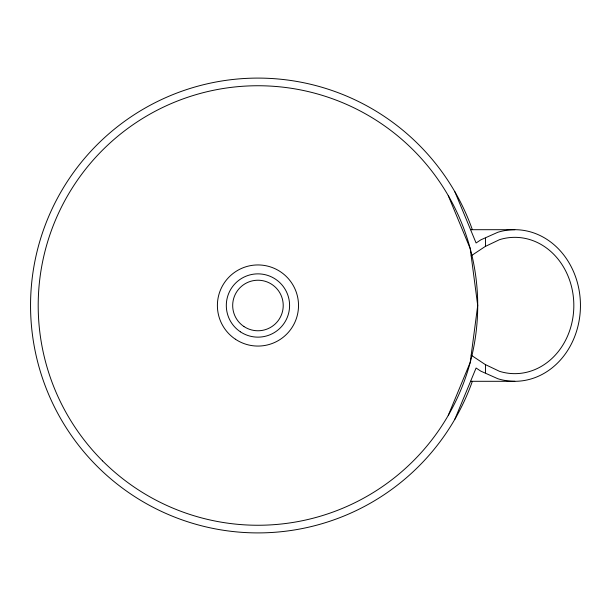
<?xml version="1.0" encoding="UTF-8"?>
<svg xmlns="http://www.w3.org/2000/svg" width="611" height="611" viewBox="0 0 611 611"><rect width="100%" height="100%" fill="white"/><g stroke="black" fill="none" stroke-linecap="round" stroke-linejoin="round"><path stroke-width="0.92" d="M448.268 415.381L470.226 362.376L477.71 305.5L470.226 248.624L448.268 195.619M454.89 419.199L476.091 368.013L480.811 371.144L497.812 378.721A75.802 65.644 90 0 0 580.45 305.5A75.802 65.644 90 0 0 497.812 232.279L480.811 239.856L476.091 242.987L454.89 191.801M471.173 255.818L485.226 246.477L499.531 239.665A68.157 59.023 -90 0 1 573.828 305.5A68.157 59.023 -90 0 1 499.531 371.335L485.226 364.523L471.173 355.182M470.592 229.698L514.806 229.698M470.592 381.302L514.806 381.302M485.485 238.175L485.485 246.378M485.485 364.622L485.485 372.825M472.303 381.447A227.407 227.407 0 0 1 122.681 488.296A227.407 227.407 0 0 1 122.681 122.704A227.407 227.407 0 0 1 472.303 229.553M240.367 331.804A31.635 31.635 0 0 0 289.522 307.577A31.635 31.635 0 0 0 243.972 277.119A31.635 31.635 0 0 0 240.367 331.804M102.564 460.893A219.761 219.761 0 0 0 470.226 362.376A219.761 219.761 0 0 0 201.072 93.231A219.761 219.761 0 0 0 102.564 460.893M243.911 326.503A25.265 25.265 0 0 0 283.168 307.157A25.265 25.265 0 0 0 246.783 282.832A25.265 25.265 0 0 0 243.911 326.503M235.411 339.22A40.555 40.555 0 0 0 298.428 308.165A40.555 40.555 0 0 0 240.024 269.123A40.555 40.555 0 0 0 235.411 339.22"/></g></svg>
